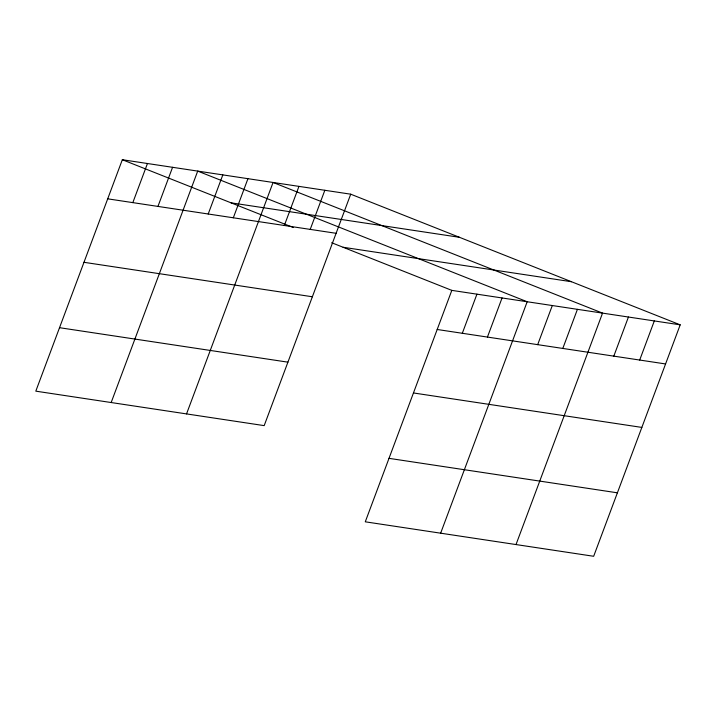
<?xml version="1.0" encoding="UTF-8"?>
<svg xmlns="http://www.w3.org/2000/svg" width="716" height="716" viewBox="0 0 716 716"><rect width="100%" height="100%" fill="white"/><g stroke="black" fill="none" stroke-linecap="round" stroke-linejoin="round"><path stroke-width="1.07" d="M350.724 194.188L122.329 159.722L35.8 391.16L264.186 425.626L350.724 194.188L680.2 324.84L593.671 556.278L365.276 521.812L451.814 290.374L680.2 324.84M132.827 202.628L147.451 163.516M157.95 206.414L172.574 167.302M111.168 402.535L197.706 171.097L527.182 301.749L440.644 533.187M208.204 214.003L222.828 174.883M233.326 217.789L247.951 178.678M186.536 413.911L273.073 182.464L602.55 313.116L516.012 544.563M284.333 225.486L298.957 186.375M310.216 229.397L324.84 190.277M462.312 333.28L476.937 294.16M487.435 337.066L502.059 297.954M537.68 344.656L552.305 305.535M562.803 348.441L577.427 309.33M613.809 356.138L628.433 317.027M639.692 360.05L654.317 320.929M231.062 202.834L459.448 237.3M107.704 198.833L336.099 233.3M343.08 247.262L571.475 281.719M83.978 262.307L312.364 296.764M437.19 329.485L665.576 363.952M59.526 327.695L287.921 362.162M413.454 392.959L641.849 427.416M389.012 458.347L617.398 492.814M122.329 159.722L293.291 227.518M331.669 242.733L451.814 290.374"/></g></svg>
